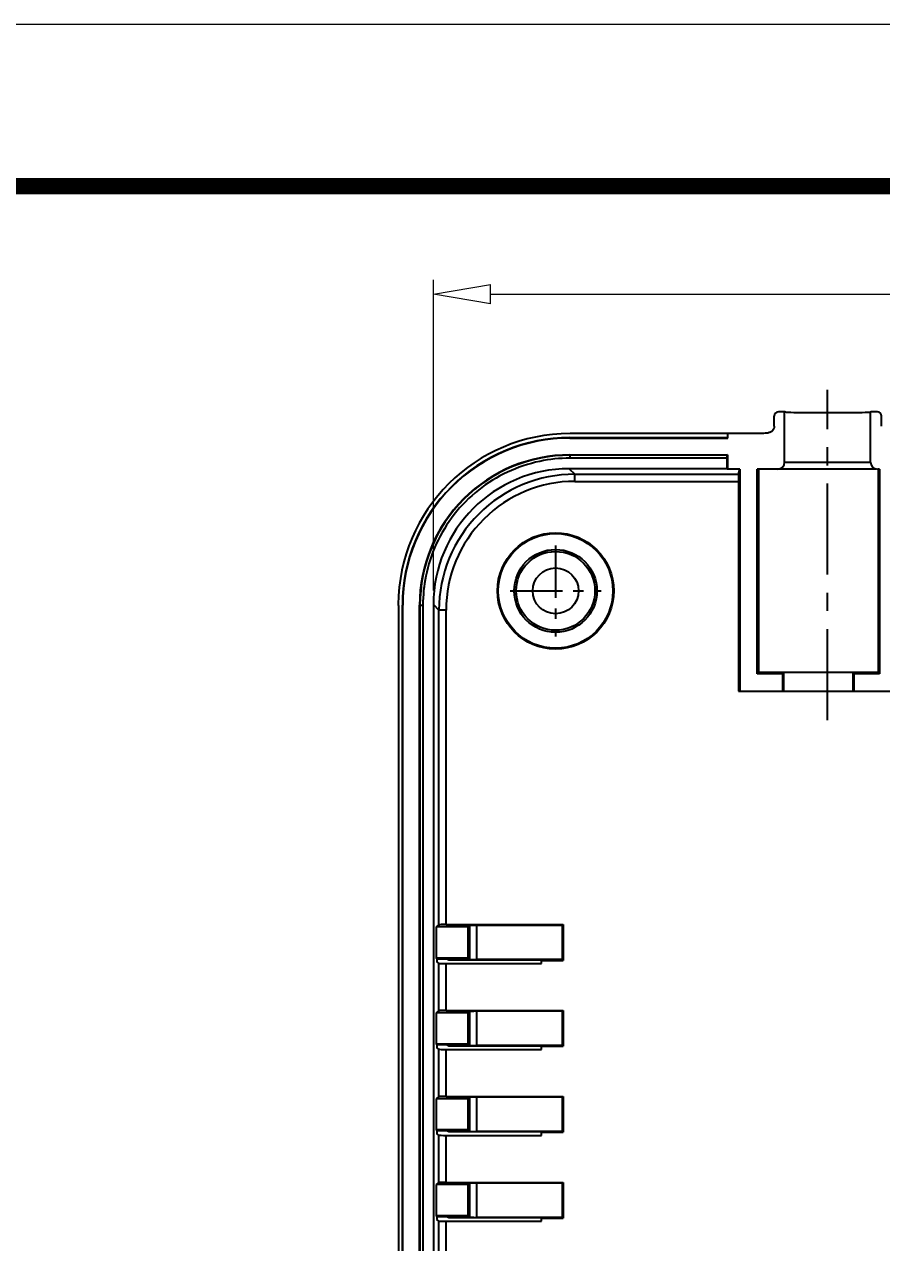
# Model space of a CAD drawing. Header units: millimetres. Extents: x 2151 to 2806, y 681 to 1136.
# Drawn here: x 2475.4 to 2535.2, y 1051.2 to 1136.3 of the extents above; entities that cross this region are included whole.
import ezdxf

# ---------------------------------------------------------------- set-up
doc = ezdxf.new("R2010")
doc.units = ezdxf.units.MM
doc.linetypes.add('CENTER', pattern=[50.8, 31.75, -6.35, 6.35, -6.35])
doc.layers.add('dim', color=82, linetype='Continuous', lineweight=9)
doc.layers.add('from', color=7, linetype='Continuous', lineweight=13)
doc.styles.add('wuwei', font='SimSun.ttf', dxfattribs={"width": 0.8, "oblique": 10})
doc.dimstyles.new('wuwei', dxfattribs={"dimscale": 2, "dimtxt": 2.5, "dimasz": 1.5, "dimexe": 0.3, "dimexo": 0.3, "dimgap": 0.5, "dimtad": 1, "dimdsep": 46, "dimtxsty": 'wuwei', "dimblk": 'CLOSEDBLANK', "dimcen": 0, "dimclrd": 42, "dimclre": 40, "dimclrt": 74, "dimazin": 2, "dimtfac": 1, "dimtofl": 0, "dimtmove": 0, "dimatfit": 3, "dimfxl": 0, "dimlwd": 5, "dimlwe": 5, "dimarcsym": 0})

# ---------------------------------------------------------------- blocks, each defined once
blk = doc.blocks.new('_ClosedBlank')
at = {"color": 0, "linetype": 'ByBlock', "lineweight": -2}
for p, q in [((-1, 0.167), (0, 0)), ((-1, 0.167), (-1, -0.167)), ((0, 0), (-1, -0.167))]:
    blk.add_line(p, q, dxfattribs=at)
blk = doc.blocks.new('*D11')
at = {"layer": 'Defpoints', "color": 0}
for p in [(2717.726, 1117.423), (2503.929, 1095.74), (2717.726, 1095.705)]:
    blk.add_point(p, dxfattribs=at)
at = {"layer": 'dim', "color": 40, "lineweight": 5}
for p, q in [((2503.929, 1096.739), (2503.929, 1118.422)), ((2717.726, 1096.704), (2717.726, 1118.422))]:
    blk.add_line(p, q, dxfattribs=at)
at = {"layer": 'dim', "color": 42, "lineweight": 5}
blk.add_line((2507.929, 1117.423), (2713.726, 1117.423), dxfattribs=at)
at = {"layer": 'dim', "color": 42, "lineweight": 5, "xscale": 4, "yscale": 4, "zscale": 4, "rotation": 180}
blk.add_blockref('_ClosedBlank', (2503.929, 1117.423), dxfattribs=at)
at = {"layer": 'dim', "color": 42, "lineweight": 5, "xscale": 4, "yscale": 4, "zscale": 4}
blk.add_blockref('_ClosedBlank', (2717.726, 1117.423), dxfattribs=at)
at = {"layer": 'dim', "color": 74, "insert": (2610.828, 1120.922), "char_height": 5, "attachment_point": 5, "style": 'wuwei'}
blk.add_mtext('213.8', dxfattribs=at)

msp = doc.modelspace()

# ---------------------------------------------------------------- linework, layer by layer
at = {"color": 1, "linetype": 'CENTER', "ltscale": 0.2}
msp.add_line((2531.463, 1087.679), (2531.463, 1110.75), dxfattribs=at)
at = {"color": 7, "linetype": 'Continuous'}
for p, q in [((2527.739, 1108.201), (2527.739, 1108.9)), ((2528.489, 1109.2), (2528.039, 1109.2)), ((2528.463, 1105.699), (2528.463, 1109.201)), ((2534.463, 1105.699), (2534.463, 1109.201)), ((2534.939, 1109.2), (2534.489, 1109.2)), ((2535.239, 1108.201), (2535.239, 1108.9)), ((2524.489, 1107.683), (2513.499, 1107.683)), ((2524.489, 1107.374), (2524.489, 1107.701)), ((2524.515, 1107.7), (2524.489, 1107.683)), ((2526.989, 1107.7), (2524.515, 1107.7)), ((2513.455, 1107.401), (2524.463, 1107.401)), ((2513.455, 1107.374), (2524.489, 1107.374)), ((2524.489, 1107.374), (2524.463, 1107.401)), ((2513.458, 1106.199), (2513.458, 1105.964)), ((2513.458, 1106.199), (2524.463, 1106.199)), ((2524.435, 1106.171), (2513.458, 1106.171)), ((2524.428, 1105.964), (2513.458, 1105.964)), ((2524.435, 1106.171), (2524.428, 1105.964)), ((2524.428, 1105.964), (2524.428, 1105.234)), ((2524.463, 1106.199), (2524.435, 1106.171)), ((2524.463, 1106.199), (2524.463, 1105.199)), ((2524.428, 1105.234), (2513.423, 1105.234)), ((2513.423, 1105.234), (2513.808, 1104.849)), ((2524.463, 1105.199), (2524.428, 1105.234)), ((2525.338, 1105.199), (2524.463, 1105.199)), ((2525.25, 1104.849), (2525.338, 1105.199)), ((2525.338, 1105.199), (2525.338, 1089.701)), ((2526.538, 1090.901), (2526.538, 1105.199)), ((2534.824, 1105.199), (2526.538, 1105.199)), ((2526.638, 1105.199), (2526.638, 1091.001)), ((2528.463, 1105.699), (2534.463, 1105.699)), ((2535.088, 1105.199), (2534.963, 1105.199)), ((2534.987, 1105.199), (2534.987, 1091.001)), ((2535.088, 1105.199), (2535.088, 1090.901)), ((2513.808, 1104.35), (2513.808, 1104.849)), ((2513.808, 1104.849), (2525.25, 1104.849)), ((2513.808, 1104.35), (2525.246, 1104.35)), ((2525.246, 1104.35), (2525.246, 1089.701)), ((2501.48, 1095.69), (2501.48, 975.711)), ((2501.763, 975.693), (2501.763, 1095.708)), ((2501.789, 975.693), (2501.789, 1095.708)), ((2502.964, 975.696), (2502.964, 1095.705)), ((2502.964, 1095.705), (2503.199, 1095.705)), ((2502.992, 1095.705), (2502.992, 975.696)), ((2503.199, 1095.705), (2503.199, 975.696)), ((2503.929, 1095.74), (2503.929, 975.661)), ((2503.929, 1095.74), (2504.314, 1095.355)), ((2504.314, 1073.388), (2504.314, 1095.355)), ((2504.814, 1095.355), (2504.314, 1095.355)), ((2504.814, 1073.401), (2504.814, 1095.355)), ((2526.638, 1091.001), (2526.538, 1090.901)), ((2528.313, 1090.901), (2526.538, 1090.901)), ((2534.987, 1091.001), (2526.638, 1091.001)), ((2528.313, 1090.901), (2528.409, 1090.997)), ((2528.313, 1090.901), (2528.313, 1089.701)), ((2528.404, 1089.701), (2528.409, 1090.997)), ((2533.216, 1090.997), (2533.221, 1089.701)), ((2533.216, 1090.997), (2533.313, 1090.901)), ((2533.313, 1089.701), (2533.313, 1090.901)), ((2535.088, 1090.901), (2533.313, 1090.901)), ((2534.987, 1091.001), (2535.088, 1090.901)), ((2525.246, 1089.701), (2536.379, 1089.701)), ((2504.314, 1073.388), (2504.121, 1073.243)), ((2504.121, 1073.243), (2504.121, 1071.058)), ((2506.323, 1073.243), (2504.121, 1073.243)), ((2504.814, 1073.401), (2512.982, 1073.401)), ((2506.439, 1073.33), (2506.323, 1073.243)), ((2506.323, 1073.243), (2506.323, 1071.058)), ((2506.439, 1073.33), (2506.439, 1070.971)), ((2506.938, 1073.343), (2506.938, 1070.958)), ((2512.924, 1073.343), (2506.938, 1073.343)), ((2512.982, 1073.401), (2512.924, 1073.343)), ((2512.924, 1073.343), (2512.924, 1070.958)), ((2512.982, 1073.401), (2512.982, 1070.901)), ((2506.323, 1071.058), (2504.121, 1071.058)), ((2504.174, 1071.018), (2504.121, 1071.058)), ((2504.174, 1071.018), (2504.174, 1070.8)), ((2504.174, 1071.018), (2504.874, 1071.018)), ((2505.007, 1070.919), (2504.874, 1071.018)), ((2506.439, 1070.971), (2506.323, 1071.058)), ((2504.314, 1070.695), (2504.174, 1070.8)), ((2504.314, 1067.388), (2504.314, 1070.695)), ((2504.814, 1067.401), (2504.814, 1070.682)), ((2504.814, 1070.682), (2511.481, 1070.682)), ((2511.463, 1070.919), (2505.007, 1070.919)), ((2512.924, 1070.958), (2506.938, 1070.958)), ((2511.481, 1070.901), (2511.463, 1070.919)), ((2511.481, 1070.682), (2511.481, 1070.901)), ((2511.481, 1070.901), (2512.982, 1070.901)), ((2512.982, 1070.901), (2512.924, 1070.958)), ((2504.314, 1067.388), (2504.121, 1067.243)), ((2504.121, 1067.243), (2504.121, 1065.058)), ((2506.323, 1067.243), (2504.121, 1067.243)), ((2504.814, 1067.401), (2512.982, 1067.401)), ((2506.439, 1067.33), (2506.323, 1067.243)), ((2506.323, 1067.243), (2506.323, 1065.058)), ((2506.439, 1067.33), (2506.439, 1064.971)), ((2506.938, 1067.343), (2506.938, 1064.958)), ((2512.924, 1067.343), (2506.938, 1067.343)), ((2512.982, 1067.401), (2512.924, 1067.343)), ((2512.924, 1067.343), (2512.924, 1064.958)), ((2512.982, 1067.401), (2512.982, 1064.901)), ((2506.323, 1065.058), (2504.121, 1065.058)), ((2504.174, 1065.018), (2504.121, 1065.058)), ((2506.439, 1064.971), (2506.323, 1065.058)), ((2504.174, 1065.018), (2504.174, 1064.8)), ((2504.174, 1065.018), (2504.874, 1065.018)), ((2504.314, 1064.695), (2504.174, 1064.8)), ((2504.314, 1061.388), (2504.314, 1064.695)), ((2504.814, 1061.401), (2504.814, 1064.682)), ((2504.814, 1064.682), (2511.481, 1064.682)), ((2505.007, 1064.919), (2504.874, 1065.018)), ((2511.463, 1064.919), (2505.007, 1064.919)), ((2512.924, 1064.958), (2506.938, 1064.958)), ((2511.481, 1064.901), (2511.463, 1064.919)), ((2511.481, 1064.682), (2511.481, 1064.901)), ((2511.481, 1064.901), (2512.982, 1064.901)), ((2512.982, 1064.901), (2512.924, 1064.958)), ((2504.314, 1061.388), (2504.121, 1061.243)), ((2504.121, 1061.243), (2504.121, 1059.058)), ((2506.323, 1061.243), (2504.121, 1061.243)), ((2504.814, 1061.401), (2512.982, 1061.401)), ((2506.439, 1061.33), (2506.323, 1061.243)), ((2506.323, 1061.243), (2506.323, 1059.058)), ((2506.439, 1061.33), (2506.439, 1058.971)), ((2506.938, 1061.343), (2506.938, 1058.958)), ((2512.924, 1061.343), (2506.938, 1061.343)), ((2512.982, 1061.401), (2512.924, 1061.343)), ((2512.924, 1061.343), (2512.924, 1058.958)), ((2512.982, 1061.401), (2512.982, 1058.901)), ((2506.323, 1059.058), (2504.121, 1059.058)), ((2504.174, 1059.018), (2504.121, 1059.058)), ((2504.174, 1059.018), (2504.174, 1058.8)), ((2504.174, 1059.018), (2504.874, 1059.018)), ((2504.314, 1058.695), (2504.174, 1058.8)), ((2504.314, 1055.388), (2504.314, 1058.695)), ((2504.814, 1055.401), (2504.814, 1058.682)), ((2504.814, 1058.682), (2511.481, 1058.682)), ((2505.007, 1058.919), (2504.874, 1059.018)), ((2511.463, 1058.919), (2505.007, 1058.919)), ((2506.439, 1058.971), (2506.323, 1059.058)), ((2512.924, 1058.958), (2506.938, 1058.958)), ((2511.481, 1058.901), (2511.463, 1058.919)), ((2511.481, 1058.682), (2511.481, 1058.901)), ((2511.481, 1058.901), (2512.982, 1058.901)), ((2512.982, 1058.901), (2512.924, 1058.958)), ((2504.314, 1055.388), (2504.121, 1055.243)), ((2504.121, 1055.243), (2504.121, 1053.058)), ((2506.323, 1055.243), (2504.121, 1055.243)), ((2504.814, 1055.401), (2512.982, 1055.401)), ((2506.439, 1055.33), (2506.323, 1055.243)), ((2506.323, 1055.243), (2506.323, 1053.058)), ((2506.439, 1055.33), (2506.439, 1052.971)), ((2506.938, 1055.343), (2506.938, 1052.958)), ((2512.924, 1055.343), (2506.938, 1055.343)), ((2512.982, 1055.401), (2512.924, 1055.343)), ((2512.924, 1055.343), (2512.924, 1052.958)), ((2512.982, 1055.401), (2512.982, 1052.901)), ((2506.323, 1053.058), (2504.121, 1053.058)), ((2504.174, 1053.018), (2504.121, 1053.058)), ((2504.174, 1053.018), (2504.174, 1052.8)), ((2504.174, 1053.018), (2504.874, 1053.018)), ((2504.314, 1052.695), (2504.174, 1052.8)), ((2504.314, 1049.388), (2504.314, 1052.695)), ((2504.814, 1049.401), (2504.814, 1052.682)), ((2504.814, 1052.682), (2511.481, 1052.682)), ((2505.007, 1052.919), (2504.874, 1053.018)), ((2511.463, 1052.919), (2505.007, 1052.919)), ((2506.439, 1052.971), (2506.323, 1053.058)), ((2512.924, 1052.958), (2506.938, 1052.958)), ((2511.481, 1052.901), (2511.463, 1052.919)), ((2511.481, 1052.682), (2511.481, 1052.901)), ((2511.481, 1052.901), (2512.982, 1052.901)), ((2512.982, 1052.901), (2512.924, 1052.958))]:
    msp.add_line(p, q, dxfattribs=at)
at = {"color": 1, "linetype": 'CENTER', "ltscale": 0.115642}
for p, q in [((2512.463, 1099.881), (2512.463, 1093.52)), ((2509.282, 1096.701), (2515.643, 1096.701))]:
    msp.add_line(p, q, dxfattribs=at)
at = {"color": 7, "linetype": 'Continuous'}
for radius in [4.061, 4, 2.891, 2.75, 1.6]:
    msp.add_circle((2512.463, 1096.701), radius, dxfattribs=at)
for centre, radius, start, end in [((2528.039, 1108.9), 0.3, 90.00673, 180.00171), ((2534.938, 1108.9), 0.3, 0.01051, 89.98019), ((2513.452, 1095.711), 11.69, 89.98597, 180.01403), ((2513.453, 1095.711), 11.664, 89.98609, 180.01391), ((2513.456, 1095.707), 10.492, 89.98762, 180.01238), ((2513.456, 1095.707), 10.464, 89.98755, 180.01245), ((2527.963, 1105.699), 0.5, 270, 0), ((2534.963, 1105.699), 0.5, 180, 270), ((2513.807, 1095.356), 9.493, 89.99143, 180.00857), ((2513.806, 1095.357), 8.992, 89.98634, 180.01366)]:
    msp.add_arc(centre, radius, start, end, dxfattribs=at)
for centre, major_axis, ratio, start_param, end_param in [((2531.489, 1109.2), (3, 0), 0.017455, -3.141593, 0), ((2513.487, 1095.676), (8.496, -8.496), 0.998783, -3.926382, -2.361108), ((2513.435, 1095.728), (6.726, -6.726), 0.998783, -3.926382, -2.356803), ((2525.25, 1104.35), (0, -0.5), 0.008727, -3.106686, -1.570796), ((2513.487, 1095.676), (8.496, -8.496), 0.998783, -2.361108, -2.356803), ((2504.814, 1073.387), (0.5, 0), 0.026186, -4.712389, -3.176499), ((2506.938, 1073.33), (0.5, 0), 0.026186, 1.570796, 3.106686), ((2504.814, 1070.695), (0.5, 0), 0.026186, -3.106686, -1.570796), ((2506.938, 1070.971), (0.5, 0), 0.026186, -3.106686, -1.570796), ((2504.814, 1067.387), (0.5, 0), 0.026186, -4.712389, -3.176499), ((2506.938, 1067.33), (0.5, 0), 0.026186, 1.570796, 3.106686), ((2504.814, 1064.695), (0.5, 0), 0.026186, -3.106686, -1.570796), ((2506.938, 1064.971), (0.5, 0), 0.026186, -3.106686, -1.570796), ((2504.814, 1061.387), (0.5, 0), 0.026186, -4.712389, -3.176499), ((2506.938, 1061.33), (0.5, 0), 0.026186, 1.570796, 3.106686), ((2504.814, 1058.695), (0.5, 0), 0.026186, -3.106686, -1.570796), ((2506.938, 1058.971), (0.5, 0), 0.026186, -3.106686, -1.570796), ((2504.814, 1055.387), (0.5, 0), 0.026186, -4.712389, -3.176499), ((2506.938, 1055.33), (0.5, 0), 0.026186, -4.712389, -3.176499), ((2504.814, 1052.695), (0.5, 0), 0.026186, -3.106686, -1.570796), ((2506.938, 1052.971), (0.5, 0), 0.026186, -3.106686, -1.570796)]:
    msp.add_ellipse(centre, major_axis=major_axis, ratio=ratio, start_param=start_param, end_param=end_param, dxfattribs=at)
for points, start_tangent, end_tangent in [([(2527.739, 1108.201), (2527.709, 1108.021), (2527.605, 1107.867), (2527.437, 1107.768), (2527.226, 1107.715), (2526.989, 1107.7)], (-0.000001, -1), (-1, 0.000033)), ([(2513.458, 1105.965), (2511.353, 1105.746), (2509.109, 1104.997), (2507.072, 1103.735), (2505.378, 1102.027), (2504.131, 1099.978), (2503.4, 1097.726), (2503.198, 1095.705)], (-0.999997, 0.002517), (0.00211, -0.999998))]:
    msp.add_spline(points, degree=3, dxfattribs=dict(at, start_tangent=start_tangent, end_tangent=end_tangent))
at = {"layer": 'from'}
msp.add_lwpolyline([(2151.068, 680.947), (2806.279, 680.947), (2806.279, 1136.259), (2151.068, 1136.259)], close=True, dxfattribs=at)
at = {"layer": 'from', "const_width": 1.129}
msp.add_lwpolyline([(2162.36, 692.239), (2162.36, 1124.967), (2794.987, 1124.967), (2794.987, 692.239), (2162.36, 692.239)], dxfattribs=at)

# ---------------------------------------------------------------- dimensions: what is measured, and where the dimension line sits
at = {"layer": 'dim', "color": 7}
dim = msp.add_linear_dim(base=(2717.726, 1117.423), p1=(2503.929, 1095.74), p2=(2717.726, 1095.705), dimstyle='wuwei', override={"dimasz": 2, "dimexe": 0.49975, "dimexo": 0.49975, "dimgap": 0.49975}, dxfattribs=at)
dim.commit()
dim.dimension.update_dxf_attribs({"geometry": '*D11', "text_midpoint": (2610.828, 1117.423), "dimtype": 160})

doc.saveas('drawing.dxf')
